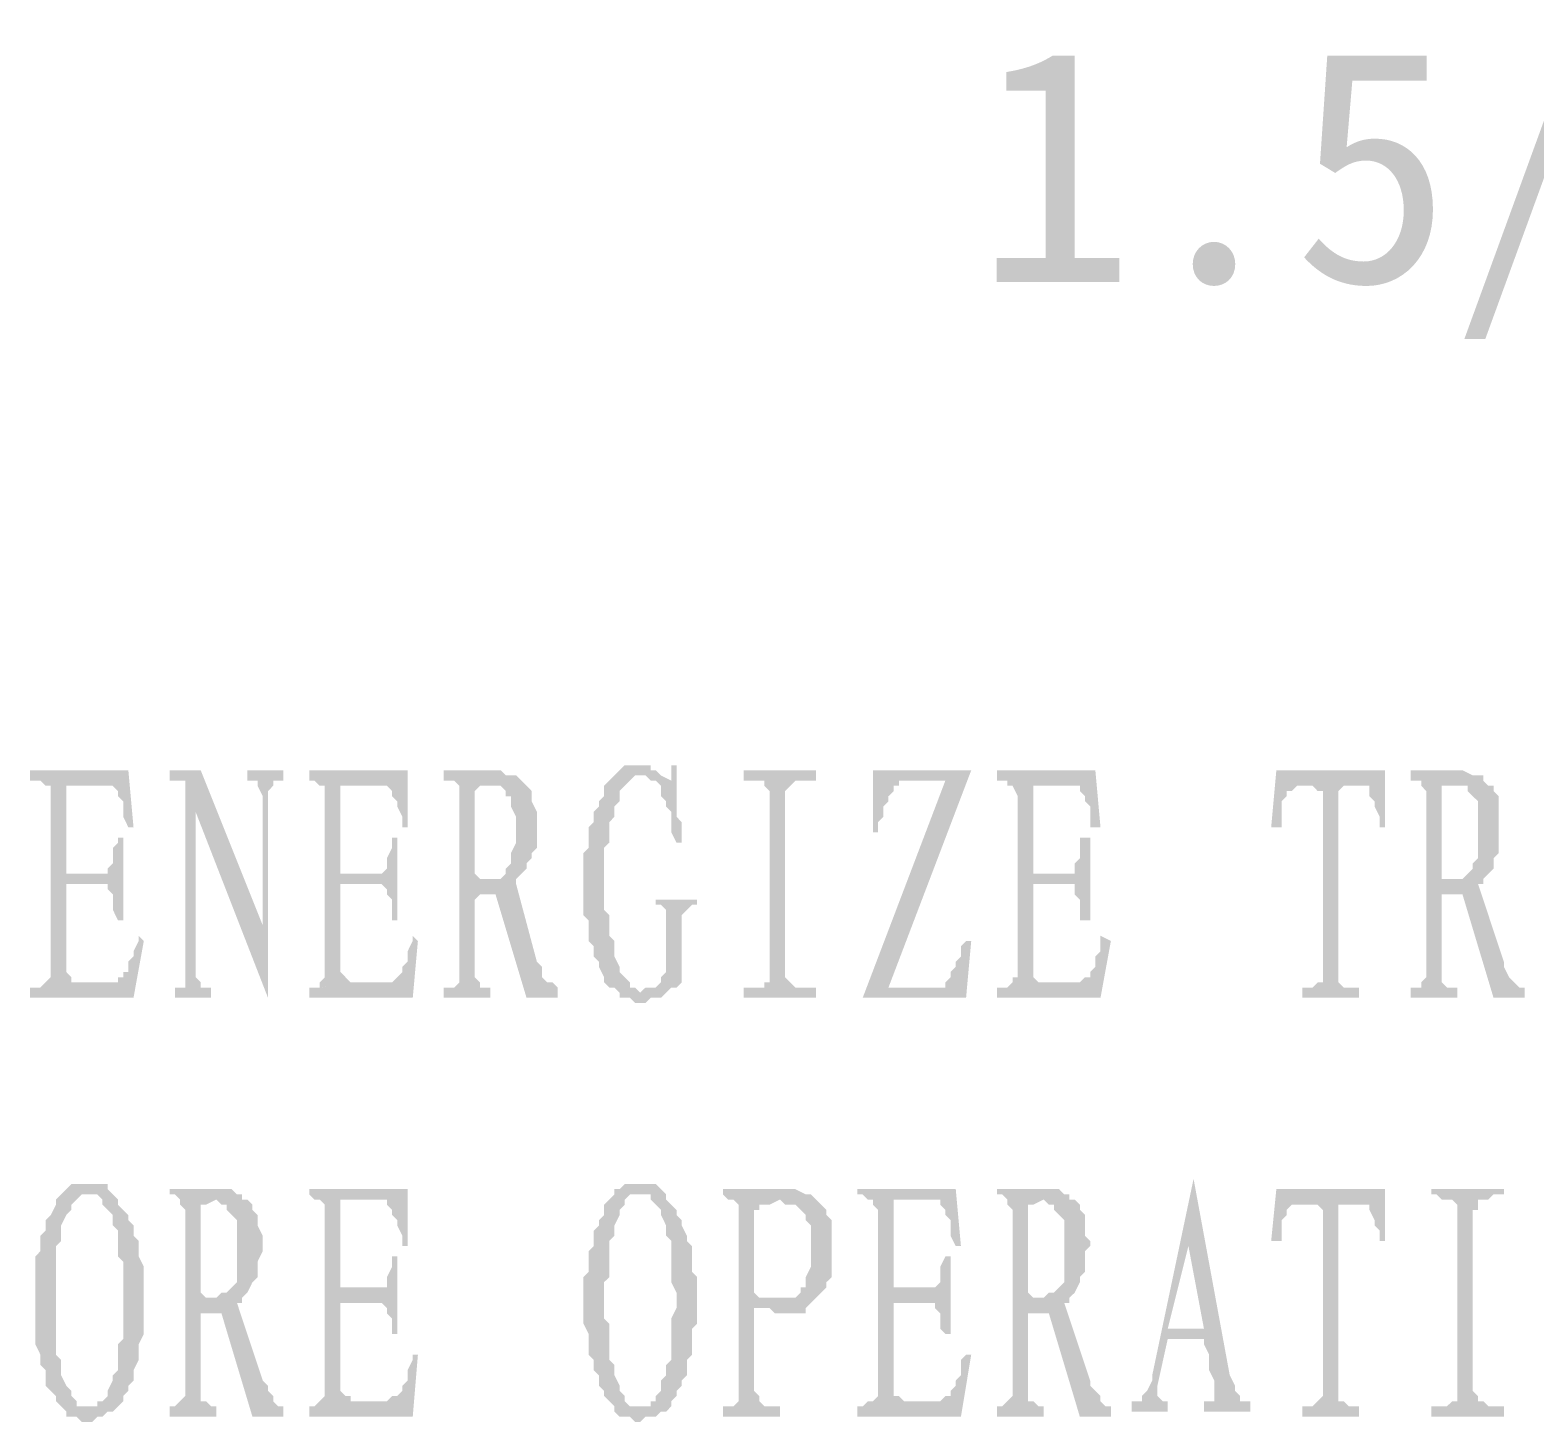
# Model space of a CAD drawing. Header units: millimetres. Extents: x 248233 to 259628, y -181361 to -174035.
# Drawn here: x 259555.97 to 259572.32, y -181131.71 to -181116.6 of the extents above; entities that cross this region are included whole.
import ezdxf

# ---------------------------------------------------------------- set-up
doc = ezdxf.new("R2010")
doc.units = ezdxf.units.MM
doc.header["$LTSCALE"] = 13
doc.layers.add('2', color=3, linetype='Continuous')
doc.styles.add('PDF FangSong', font='simfang.ttf')

msp = doc.modelspace()

# ---------------------------------------------------------------- hatches: boundary and pattern name
at = {"layer": '2', "linetype": 'Continuous', "transparency": 33554559}
for points in [[(259562.601, -181124.582), (259562.544, -181124.582), (259562.432, -181124.582), (259562.376, -181124.638), (259562.32, -181124.694), (259562.264, -181124.75), (259562.207, -181124.806), (259562.207, -181124.919), (259562.151, -181124.975), (259562.151, -181125.031), (259562.095, -181125.087), (259562.095, -181125.143), (259562.095, -181125.2), (259562.039, -181125.256), (259562.039, -181125.312), (259562.039, -181125.368), (259562.039, -181125.48), (259561.983, -181125.537), (259561.983, -181125.593), (259561.983, -181125.705), (259561.983, -181125.761), (259561.983, -181125.874), (259561.983, -181125.93), (259561.983, -181126.042), (259561.983, -181126.098), (259561.983, -181126.211), (259562.039, -181126.267), (259562.039, -181126.323), (259562.039, -181126.435), (259562.039, -181126.491), (259562.095, -181126.548), (259562.095, -181126.604), (259562.095, -181126.66), (259562.151, -181126.716), (259562.151, -181126.772), (259562.207, -181126.885), (259562.207, -181126.941), (259562.264, -181126.997), (259562.32, -181126.997), (259562.376, -181127.053), (259562.376, -181127.109), (259562.432, -181127.109), (259562.488, -181127.109), (259562.544, -181127.165), (259562.601, -181127.165), (259562.657, -181127.165), (259562.713, -181127.109), (259562.769, -181127.109), (259562.825, -181127.109), (259562.881, -181127.053), (259562.601, -181127.053), (259562.544, -181126.997), (259562.488, -181126.997), (259562.488, -181126.941), (259562.432, -181126.885), (259562.376, -181126.828), (259562.376, -181126.772), (259562.32, -181126.66), (259562.32, -181126.548), (259562.32, -181126.491), (259562.264, -181126.435), (259562.264, -181126.379), (259562.264, -181126.323), (259562.264, -181126.211), (259562.207, -181126.154), (259562.207, -181126.098), (259562.207, -181125.986), (259562.207, -181125.93), (259562.207, -181125.817), (259562.207, -181125.761), (259562.207, -181125.649), (259562.207, -181125.593), (259562.207, -181125.48), (259562.264, -181125.424), (259562.264, -181125.368), (259562.264, -181125.256), (259562.264, -181125.2), (259562.32, -181125.143), (259562.32, -181125.087), (259562.32, -181125.031), (259562.376, -181124.975), (259562.376, -181124.863), (259562.432, -181124.806), (259562.488, -181124.75), (259562.544, -181124.694), (259562.601, -181124.694), (259562.825, -181124.694), (259562.769, -181124.638), (259562.713, -181124.638), (259562.713, -181124.582), (259562.657, -181124.582)], [(259562.994, -181124.582), (259562.937, -181124.582), (259562.937, -181124.638), (259562.937, -181124.75), (259562.825, -181124.806), (259562.825, -181124.863), (259562.825, -181124.919), (259562.881, -181124.975), (259562.881, -181125.031), (259562.937, -181125.087), (259562.937, -181125.2), (259562.937, -181125.312), (259562.994, -181125.424), (259563.05, -181125.424), (259563.05, -181125.368), (259563.05, -181125.256), (259563.05, -181125.2), (259562.994, -181125.143), (259562.994, -181125.031), (259562.994, -181124.975), (259562.994, -181124.919), (259562.994, -181124.863), (259562.994, -181124.806), (259562.994, -181124.75), (259562.994, -181124.638)], [(259557.04, -181124.638), (259555.973, -181124.638), (259555.973, -181124.75), (259556.029, -181124.75), (259556.085, -181124.75), (259556.141, -181124.806), (259556.871, -181124.806), (259556.928, -181124.863), (259556.928, -181124.919), (259556.984, -181124.975), (259556.984, -181125.031), (259556.984, -181125.143), (259557.04, -181125.256), (259557.096, -181125.256)], [(259557.826, -181124.638), (259557.489, -181124.638), (259557.489, -181124.75), (259557.546, -181124.75), (259557.602, -181124.75), (259557.658, -181124.75), (259557.658, -181124.919), (259557.77, -181125.087), (259558.557, -181127.109), (259558.5, -181126.323)], [(259558.725, -181124.638), (259558.332, -181124.638), (259558.332, -181124.75), (259558.388, -181124.75), (259558.444, -181124.75), (259558.444, -181124.806), (259558.5, -181124.919), (259558.5, -181126.323), (259558.557, -181127.109), (259558.557, -181124.863), (259558.613, -181124.806), (259558.613, -181124.75), (259558.669, -181124.75), (259558.725, -181124.75)], [(259560.073, -181124.638), (259559.006, -181124.638), (259559.006, -181124.75), (259559.062, -181124.75), (259559.118, -181124.806), (259559.848, -181124.806), (259559.904, -181124.863), (259559.904, -181124.919), (259559.961, -181124.975), (259559.961, -181125.031), (259560.017, -181125.143), (259560.017, -181125.256), (259560.073, -181125.256)], [(259561.028, -181124.638), (259560.466, -181124.638), (259560.466, -181124.75), (259560.522, -181124.75), (259560.579, -181124.75), (259560.635, -181124.806), (259560.635, -181124.863), (259560.635, -181126.885), (259560.635, -181126.941), (259560.579, -181126.997), (259560.466, -181126.997), (259560.466, -181127.109), (259560.972, -181127.109), (259560.972, -181126.997), (259560.916, -181126.997), (259560.859, -181126.997), (259560.859, -181126.941), (259560.803, -181126.885), (259560.803, -181126.042), (259560.859, -181125.986), (259560.916, -181125.986), (259560.972, -181125.986), (259561.028, -181125.986), (259561.253, -181125.874), (259560.972, -181125.817), (259560.916, -181125.817), (259560.859, -181125.817), (259560.803, -181125.761), (259560.803, -181124.863), (259560.859, -181124.806), (259560.916, -181124.806), (259560.972, -181124.806), (259561.365, -181124.806), (259561.309, -181124.75), (259561.253, -181124.694), (259561.196, -181124.694), (259561.14, -181124.694), (259561.084, -181124.638)], [(259562.825, -181124.694), (259562.6, -181124.694), (259562.657, -181124.694), (259562.713, -181124.75), (259562.769, -181124.75), (259562.825, -181124.806), (259562.937, -181124.75)], [(259564.51, -181124.638), (259563.724, -181124.638), (259563.724, -181124.75), (259563.836, -181124.75), (259563.892, -181124.75), (259563.948, -181124.75), (259563.948, -181124.806), (259564.005, -181124.863), (259564.005, -181124.919), (259564.005, -181126.885), (259564.005, -181126.941), (259563.948, -181126.941), (259563.948, -181126.997), (259563.892, -181126.997), (259563.78, -181126.997), (259563.724, -181126.997), (259563.724, -181127.109), (259564.51, -181127.109), (259564.51, -181126.997), (259564.454, -181126.997), (259564.398, -181126.997), (259564.342, -181126.997), (259564.285, -181126.997), (259564.229, -181126.941), (259564.173, -181126.885), (259564.173, -181124.863), (259564.229, -181124.806), (259564.285, -181124.75), (259564.342, -181124.75), (259564.398, -181124.75), (259564.51, -181124.75)], [(259566.195, -181124.638), (259565.914, -181124.75), (259565.016, -181127.109), (259565.296, -181126.997)], [(259566.195, -181124.638), (259565.128, -181124.638), (259565.128, -181125.312), (259565.184, -181125.312), (259565.184, -181125.2), (259565.24, -181125.143), (259565.24, -181125.031), (259565.296, -181124.975), (259565.296, -181124.919), (259565.353, -181124.863), (259565.353, -181124.806), (259565.409, -181124.806), (259565.409, -181124.75), (259565.914, -181124.75)], [(259567.543, -181124.638), (259566.476, -181124.638), (259566.476, -181124.75), (259566.532, -181124.75), (259566.588, -181124.75), (259566.588, -181124.806), (259567.318, -181124.806), (259567.375, -181124.806), (259567.375, -181124.863), (259567.431, -181124.919), (259567.431, -181124.975), (259567.487, -181125.031), (259567.487, -181125.143), (259567.487, -181125.256), (259567.599, -181125.256)], [(259570.688, -181124.638), (259569.509, -181124.638), (259569.453, -181125.256), (259569.565, -181125.256), (259569.565, -181125.143), (259569.565, -181125.031), (259569.565, -181124.975), (259569.621, -181124.919), (259569.621, -181124.863), (259569.677, -181124.863), (259569.734, -181124.806), (259569.79, -181124.806)], [(259570.688, -181124.638), (259569.79, -181124.806), (259570.464, -181124.806), (259570.52, -181124.806), (259570.52, -181124.863), (259570.52, -181124.919), (259570.576, -181124.975), (259570.576, -181125.031), (259570.632, -181125.143), (259570.632, -181125.256), (259570.688, -181125.256)], [(259571.475, -181124.638), (259570.969, -181124.638), (259570.969, -181124.75), (259571.026, -181124.75), (259571.082, -181124.75), (259571.082, -181124.806), (259571.138, -181124.863), (259571.138, -181126.885), (259571.082, -181126.941), (259571.082, -181126.997), (259571.026, -181126.997), (259570.969, -181126.997), (259570.969, -181127.109), (259571.475, -181127.109), (259571.475, -181126.997), (259571.419, -181126.997), (259571.363, -181126.997), (259571.306, -181126.941), (259571.306, -181126.885), (259571.306, -181126.042), (259571.306, -181125.986), (259571.363, -181125.986), (259571.419, -181125.986), (259571.531, -181125.986), (259571.7, -181125.874), (259571.756, -181125.874), (259571.419, -181125.817), (259571.363, -181125.817), (259571.306, -181125.817), (259571.306, -181125.761), (259571.306, -181124.863), (259571.306, -181124.806), (259571.363, -181124.806), (259571.475, -181124.806), (259571.812, -181124.806), (259571.756, -181124.75), (259571.756, -181124.694), (259571.7, -181124.694), (259571.643, -181124.694), (259571.531, -181124.638)], [(259556.141, -181124.806), (259556.197, -181124.806), (259556.197, -181124.919), (259556.197, -181126.885), (259556.141, -181126.941), (259556.085, -181126.997), (259556.534, -181126.941), (259556.478, -181126.941), (259556.422, -181126.941), (259556.422, -181126.885), (259556.366, -181126.828), (259556.366, -181125.874), (259556.815, -181125.874), (259556.366, -181125.761), (259556.366, -181124.806), (259556.871, -181124.806)], [(259559.118, -181124.806), (259559.174, -181124.806), (259559.174, -181124.919), (259559.174, -181126.885), (259559.118, -181126.941), (259559.118, -181126.997), (259559.567, -181126.941), (259559.455, -181126.941), (259559.399, -181126.885), (259559.343, -181126.828), (259559.343, -181125.874), (259559.792, -181125.874), (259559.343, -181125.761), (259559.343, -181124.806), (259559.848, -181124.806)], [(259561.365, -181124.806), (259560.972, -181124.806), (259561.028, -181124.806), (259561.084, -181124.806), (259561.14, -181124.863), (259561.14, -181124.919), (259561.196, -181124.919), (259561.196, -181124.975), (259561.196, -181125.031), (259561.252, -181125.143), (259561.252, -181125.2), (259561.252, -181125.312), (259561.252, -181125.368), (259561.252, -181125.424), (259561.196, -181125.537), (259561.196, -181125.593), (259561.196, -181125.649), (259561.14, -181125.705), (259561.14, -181125.761), (259561.084, -181125.817), (259561.028, -181125.817), (259560.972, -181125.817), (259561.252, -181125.874), (259561.252, -181125.817), (259561.309, -181125.761), (259561.365, -181125.705), (259561.365, -181125.649), (259561.421, -181125.593), (259561.421, -181125.537), (259561.477, -181125.48), (259561.477, -181125.424), (259561.477, -181125.312), (259561.477, -181125.256), (259561.477, -181125.143), (259561.477, -181125.087), (259561.421, -181124.975), (259561.421, -181124.919), (259561.421, -181124.863)], [(259566.588, -181124.806), (259566.644, -181124.806), (259566.701, -181124.919), (259566.701, -181126.885), (259566.644, -181126.885), (259566.644, -181126.941), (259566.588, -181126.997), (259567.038, -181126.941), (259566.981, -181126.941), (259566.925, -181126.941), (259566.869, -181126.885), (259566.869, -181126.828), (259566.869, -181125.874), (259567.262, -181125.874), (259566.869, -181125.761), (259566.869, -181124.806), (259567.318, -181124.806)], [(259569.79, -181124.806), (259569.846, -181124.806), (259569.902, -181124.806), (259569.958, -181124.863), (259570.014, -181124.863), (259570.014, -181126.885), (259570.014, -181126.941), (259569.958, -181126.941), (259569.902, -181126.997), (259569.846, -181126.997), (259569.79, -181126.997), (259569.79, -181127.109), (259570.408, -181127.109), (259570.408, -181126.997), (259570.351, -181126.997), (259570.295, -181126.997), (259570.239, -181126.997), (259570.183, -181126.941), (259570.183, -181126.885), (259570.183, -181124.863), (259570.239, -181124.806), (259570.295, -181124.806), (259570.408, -181124.806), (259570.464, -181124.806)], [(259571.812, -181124.806), (259571.475, -181124.806), (259571.531, -181124.806), (259571.587, -181124.806), (259571.587, -181124.863), (259571.643, -181124.919), (259571.7, -181124.975), (259571.7, -181125.031), (259571.7, -181125.143), (259571.7, -181125.2), (259571.7, -181125.312), (259571.7, -181125.368), (259571.7, -181125.424), (259571.7, -181125.537), (259571.7, -181125.593), (259571.643, -181125.649), (259571.643, -181125.705), (259571.587, -181125.761), (259571.531, -181125.817), (259571.475, -181125.817), (259571.419, -181125.817), (259571.756, -181125.874), (259571.756, -181125.817), (259571.812, -181125.761), (259571.868, -181125.705), (259571.868, -181125.649), (259571.868, -181125.593), (259571.924, -181125.537), (259571.924, -181125.48), (259571.924, -181125.424), (259571.924, -181125.312), (259571.924, -181125.256), (259571.924, -181125.143), (259571.924, -181125.087), (259571.924, -181124.975), (259571.924, -181124.919), (259571.868, -181124.863), (259571.868, -181124.806)], [(259557.658, -181124.919), (259557.658, -181126.885), (259557.658, -181126.941), (259557.658, -181126.997), (259557.602, -181126.997), (259557.546, -181126.997), (259557.546, -181127.109), (259557.939, -181127.109), (259557.939, -181126.997), (259557.883, -181126.997), (259557.826, -181126.997), (259557.826, -181126.941), (259557.77, -181126.885), (259557.77, -181125.087)], [(259556.984, -181125.368), (259556.928, -181125.368), (259556.928, -181125.424), (259556.872, -181125.48), (259556.872, -181125.593), (259556.872, -181125.649), (259556.815, -181125.705), (259556.815, -181125.761), (259556.366, -181125.761), (259556.815, -181125.874), (259556.815, -181125.93), (259556.872, -181125.986), (259556.872, -181126.042), (259556.872, -181126.154), (259556.928, -181126.267), (259556.984, -181126.267)], [(259559.961, -181125.368), (259559.904, -181125.368), (259559.904, -181125.424), (259559.904, -181125.48), (259559.848, -181125.593), (259559.848, -181125.649), (259559.848, -181125.705), (259559.792, -181125.761), (259559.343, -181125.761), (259559.792, -181125.874), (259559.848, -181125.93), (259559.848, -181125.986), (259559.904, -181126.042), (259559.904, -181126.154), (259559.904, -181126.267), (259559.961, -181126.267)], [(259567.487, -181125.368), (259567.375, -181125.368), (259567.375, -181125.424), (259567.375, -181125.48), (259567.375, -181125.593), (259567.319, -181125.649), (259567.319, -181125.705), (259567.319, -181125.761), (259566.869, -181125.761), (259567.262, -181125.874), (259567.319, -181125.874), (259567.319, -181125.93), (259567.319, -181125.986), (259567.375, -181126.042), (259567.375, -181126.154), (259567.375, -181126.267), (259567.487, -181126.267)], [(259561.252, -181125.874), (259561.028, -181125.986), (259561.365, -181127.109), (259561.702, -181127.109), (259561.702, -181126.997), (259561.646, -181126.941), (259561.589, -181126.941), (259561.533, -181126.885), (259561.533, -181126.772), (259561.477, -181126.716)], [(259571.7, -181125.874), (259571.531, -181125.986), (259571.868, -181127.109), (259572.205, -181127.109), (259572.205, -181126.997), (259572.149, -181126.997), (259572.093, -181126.941), (259572.037, -181126.885), (259571.98, -181126.772), (259571.98, -181126.716)], [(259563.218, -181126.042), (259562.769, -181126.042), (259562.769, -181126.098), (259562.825, -181126.098), (259562.881, -181126.154), (259562.881, -181126.211), (259562.881, -181126.323), (259562.881, -181126.435), (259562.881, -181126.548), (259562.881, -181126.604), (259562.881, -181126.716), (259562.881, -181126.772), (259562.881, -181126.828), (259562.825, -181126.885), (259562.825, -181126.941), (259562.769, -181126.997), (259562.713, -181126.997), (259562.657, -181126.997), (259562.6, -181127.053), (259562.881, -181127.053), (259562.937, -181126.997), (259562.994, -181126.997), (259563.05, -181126.941), (259563.05, -181126.885), (259563.05, -181126.267), (259563.05, -181126.211), (259563.106, -181126.154), (259563.162, -181126.098), (259563.218, -181126.098)], [(259557.152, -181126.435), (259557.152, -181126.491), (259557.096, -181126.604), (259557.096, -181126.66), (259557.04, -181126.716), (259557.04, -181126.772), (259557.04, -181126.828), (259556.984, -181126.828), (259556.984, -181126.885), (259556.928, -181126.885), (259556.928, -181126.941), (259556.871, -181126.941), (259556.815, -181126.941), (259556.703, -181126.941), (259556.647, -181126.941), (259556.534, -181126.941), (259556.085, -181126.997), (259556.029, -181126.997), (259555.973, -181126.997), (259555.973, -181127.109), (259557.096, -181127.109), (259557.208, -181126.491)], [(259560.129, -181126.435), (259560.129, -181126.491), (259560.073, -181126.604), (259560.073, -181126.66), (259560.073, -181126.716), (259560.017, -181126.772), (259560.017, -181126.828), (259559.961, -181126.885), (259559.905, -181126.941), (259559.848, -181126.941), (259559.792, -181126.941), (259559.736, -181126.941), (259559.624, -181126.941), (259559.568, -181126.941), (259559.118, -181126.997), (259559.062, -181126.997), (259559.006, -181126.997), (259559.006, -181127.109), (259560.129, -181127.109), (259560.185, -181126.491)], [(259566.195, -181126.491), (259566.139, -181126.491), (259566.083, -181126.548), (259566.083, -181126.66), (259566.027, -181126.716), (259566.027, -181126.772), (259565.971, -181126.828), (259565.971, -181126.885), (259565.914, -181126.941), (259565.914, -181126.997), (259565.296, -181126.997), (259565.016, -181127.109), (259566.139, -181127.109)], [(259567.599, -181126.435), (259567.599, -181126.491), (259567.599, -181126.604), (259567.543, -181126.66), (259567.543, -181126.716), (259567.543, -181126.772), (259567.487, -181126.828), (259567.487, -181126.885), (259567.431, -181126.885), (259567.375, -181126.941), (259567.319, -181126.941), (259567.262, -181126.941), (259567.206, -181126.941), (259567.094, -181126.941), (259567.038, -181126.941), (259566.588, -181126.997), (259566.532, -181126.997), (259566.476, -181126.997), (259566.476, -181127.109), (259567.599, -181127.109), (259567.712, -181126.491)], [(259556.647, -181129.131), (259556.591, -181129.131), (259556.534, -181129.131), (259556.478, -181129.131), (259556.422, -181129.131), (259556.366, -181129.187), (259556.31, -181129.244), (259556.254, -181129.3), (259556.254, -181129.356), (259556.197, -181129.468), (259556.141, -181129.524), (259556.141, -181129.581), (259556.141, -181129.637), (259556.085, -181129.693), (259556.085, -181129.805), (259556.085, -181129.861), (259556.029, -181129.918), (259556.029, -181129.974), (259556.029, -181130.086), (259556.029, -181130.142), (259556.029, -181130.255), (259556.029, -181130.311), (259556.029, -181130.367), (259556.029, -181130.423), (259556.029, -181130.535), (259556.029, -181130.592), (259556.029, -181130.648), (259556.029, -181130.76), (259556.029, -181130.816), (259556.029, -181130.872), (259556.085, -181130.985), (259556.085, -181131.041), (259556.085, -181131.097), (259556.141, -181131.153), (259556.141, -181131.209), (259556.141, -181131.322), (259556.197, -181131.378), (259556.254, -181131.434), (259556.254, -181131.49), (259556.31, -181131.546), (259556.647, -181131.546), (259556.591, -181131.546), (259556.534, -181131.546), (259556.478, -181131.546), (259556.478, -181131.49), (259556.422, -181131.434), (259556.422, -181131.378), (259556.366, -181131.322), (259556.31, -181131.209), (259556.31, -181131.153), (259556.31, -181131.097), (259556.31, -181131.041), (259556.254, -181130.985), (259556.254, -181130.872), (259556.254, -181130.816), (259556.254, -181130.76), (259556.254, -181130.648), (259556.254, -181130.592), (259556.254, -181130.479), (259556.254, -181130.367), (259556.254, -181130.255), (259556.254, -181130.198), (259556.254, -181130.142), (259556.254, -181130.03), (259556.254, -181129.974), (259556.254, -181129.861), (259556.254, -181129.805), (259556.31, -181129.749), (259556.31, -181129.693), (259556.31, -181129.637), (259556.31, -181129.581), (259556.366, -181129.468), (259556.422, -181129.412), (259556.422, -181129.356), (259556.478, -181129.3), (259556.534, -181129.244), (259556.591, -181129.244), (259556.871, -181129.244), (259556.815, -181129.187), (259556.815, -181129.131), (259556.759, -181129.131), (259556.703, -181129.131)], [(259562.601, -181129.131), (259562.544, -181129.131), (259562.488, -181129.131), (259562.432, -181129.131), (259562.376, -181129.187), (259562.32, -181129.187), (259562.32, -181129.244), (259562.264, -181129.3), (259562.207, -181129.356), (259562.207, -181129.468), (259562.151, -181129.524), (259562.151, -181129.581), (259562.095, -181129.637), (259562.095, -181129.693), (259562.095, -181129.805), (259562.039, -181129.861), (259562.039, -181129.918), (259562.039, -181129.974), (259562.039, -181130.086), (259561.983, -181130.142), (259561.983, -181130.255), (259561.983, -181130.311), (259561.983, -181130.367), (259561.983, -181130.423), (259561.983, -181130.535), (259561.983, -181130.592), (259561.983, -181130.648), (259562.039, -181130.76), (259562.039, -181130.816), (259562.039, -181130.872), (259562.039, -181130.985), (259562.095, -181131.041), (259562.095, -181131.097), (259562.095, -181131.153), (259562.151, -181131.209), (259562.151, -181131.322), (259562.207, -181131.378), (259562.207, -181131.434), (259562.264, -181131.49), (259562.32, -181131.546), (259562.601, -181131.546), (259562.544, -181131.546), (259562.488, -181131.546), (259562.432, -181131.49), (259562.432, -181131.434), (259562.376, -181131.378), (259562.376, -181131.322), (259562.32, -181131.209), (259562.32, -181131.153), (259562.32, -181131.097), (259562.264, -181131.041), (259562.264, -181130.985), (259562.264, -181130.872), (259562.264, -181130.816), (259562.264, -181130.76), (259562.264, -181130.648), (259562.207, -181130.592), (259562.207, -181130.479), (259562.207, -181130.367), (259562.207, -181130.255), (259562.207, -181130.198), (259562.264, -181130.142), (259562.264, -181130.03), (259562.264, -181129.974), (259562.264, -181129.861), (259562.264, -181129.805), (259562.264, -181129.749), (259562.32, -181129.693), (259562.32, -181129.637), (259562.32, -181129.581), (259562.376, -181129.468), (259562.376, -181129.412), (259562.432, -181129.356), (259562.432, -181129.3), (259562.488, -181129.244), (259562.544, -181129.244), (259562.601, -181129.244), (259562.881, -181129.244), (259562.825, -181129.187), (259562.769, -181129.131), (259562.713, -181129.131), (259562.657, -181129.131)], [(259568.61, -181129.075), (259568.161, -181131.209), (259568.161, -181131.266), (259568.105, -181131.378), (259568.049, -181131.434), (259568.049, -181131.49), (259567.992, -181131.49), (259567.936, -181131.49), (259567.936, -181131.603), (259568.329, -181131.603), (259568.329, -181131.49), (259568.273, -181131.49), (259568.217, -181131.434), (259568.217, -181131.378), (259568.217, -181131.322), (259568.329, -181130.816), (259568.723, -181130.816), (259568.329, -181130.704), (259568.554, -181129.805)], [(259568.61, -181129.075), (259568.554, -181129.805), (259568.723, -181130.704), (259568.329, -181130.704), (259568.723, -181130.816), (259568.723, -181130.872), (259568.779, -181130.985), (259568.779, -181131.041), (259568.779, -181131.097), (259568.779, -181131.153), (259568.835, -181131.266), (259568.835, -181131.322), (259568.835, -181131.378), (259568.835, -181131.434), (259568.835, -181131.49), (259568.779, -181131.49), (259568.723, -181131.49), (259568.723, -181131.603), (259569.228, -181131.603), (259569.228, -181131.49), (259569.172, -181131.49), (259569.116, -181131.49), (259569.116, -181131.434), (259569.06, -181131.378), (259569.06, -181131.322), (259569.003, -181131.209)], [(259556.871, -181129.244), (259556.591, -181129.244), (259556.647, -181129.244), (259556.703, -181129.244), (259556.759, -181129.3), (259556.759, -181129.356), (259556.815, -181129.412), (259556.871, -181129.468), (259556.871, -181129.581), (259556.928, -181129.637), (259556.928, -181129.693), (259556.928, -181129.749), (259556.928, -181129.861), (259556.928, -181129.918), (259556.984, -181129.974), (259556.984, -181130.086), (259556.984, -181130.142), (259556.984, -181130.198), (259556.984, -181130.311), (259556.984, -181130.367), (259556.984, -181130.479), (259556.984, -181130.592), (259556.984, -181130.648), (259556.984, -181130.76), (259556.984, -181130.816), (259556.928, -181130.872), (259556.928, -181130.929), (259556.928, -181131.041), (259556.928, -181131.097), (259556.928, -181131.153), (259556.871, -181131.209), (259556.871, -181131.266), (259556.815, -181131.378), (259556.815, -181131.434), (259556.759, -181131.49), (259556.703, -181131.49), (259556.703, -181131.546), (259556.647, -181131.546), (259556.31, -181131.546), (259556.366, -181131.603), (259556.366, -181131.659), (259556.422, -181131.659), (259556.478, -181131.659), (259556.534, -181131.715), (259556.591, -181131.715), (259556.647, -181131.715), (259556.703, -181131.659), (259556.759, -181131.659), (259556.815, -181131.603), (259556.871, -181131.603), (259556.928, -181131.546), (259556.984, -181131.49), (259556.984, -181131.434), (259557.04, -181131.378), (259557.04, -181131.322), (259557.096, -181131.266), (259557.096, -181131.209), (259557.096, -181131.153), (259557.152, -181131.041), (259557.152, -181130.985), (259557.152, -181130.929), (259557.152, -181130.872), (259557.208, -181130.76), (259557.208, -181130.704), (259557.208, -181130.648), (259557.208, -181130.535), (259557.208, -181130.479), (259557.208, -181130.367), (259557.208, -181130.311), (259557.208, -181130.255), (259557.208, -181130.142), (259557.208, -181130.086), (259557.208, -181130.03), (259557.152, -181129.918), (259557.152, -181129.861), (259557.152, -181129.805), (259557.152, -181129.749), (259557.096, -181129.693), (259557.096, -181129.581), (259557.04, -181129.524), (259557.04, -181129.468), (259556.984, -181129.412), (259556.928, -181129.356), (259556.928, -181129.3)], [(259557.995, -181129.187), (259557.489, -181129.187), (259557.489, -181129.244), (259557.546, -181129.244), (259557.602, -181129.3), (259557.602, -181129.356), (259557.658, -181129.412), (259557.658, -181131.434), (259557.602, -181131.49), (259557.546, -181131.546), (259557.489, -181131.546), (259557.489, -181131.659), (259557.995, -181131.659), (259557.995, -181131.546), (259557.939, -181131.546), (259557.883, -181131.49), (259557.826, -181131.49), (259557.826, -181131.378), (259557.826, -181130.592), (259557.826, -181130.535), (259557.883, -181130.535), (259557.939, -181130.535), (259558.051, -181130.535), (259558.22, -181130.423), (259558.276, -181130.423), (259557.939, -181130.367), (259557.883, -181130.367), (259557.826, -181130.311), (259557.826, -181130.255), (259557.826, -181129.412), (259557.826, -181129.356), (259557.883, -181129.356), (259557.995, -181129.3), (259558.332, -181129.3), (259558.276, -181129.3), (259558.276, -181129.244), (259558.22, -181129.244), (259558.163, -181129.187), (259558.051, -181129.187)], [(259558.332, -181129.3), (259557.995, -181129.3), (259558.051, -181129.356), (259558.107, -181129.356), (259558.107, -181129.412), (259558.163, -181129.468), (259558.219, -181129.524), (259558.219, -181129.581), (259558.219, -181129.637), (259558.219, -181129.749), (259558.219, -181129.861), (259558.219, -181129.918), (259558.219, -181129.974), (259558.219, -181130.086), (259558.219, -181130.142), (259558.219, -181130.198), (259558.163, -181130.255), (259558.107, -181130.311), (259558.051, -181130.311), (259557.995, -181130.367), (259557.939, -181130.367), (259558.276, -181130.423), (259558.276, -181130.367), (259558.332, -181130.311), (259558.388, -181130.198), (259558.444, -181130.142), (259558.444, -181130.086), (259558.444, -181130.03), (259558.444, -181129.974), (259558.5, -181129.861), (259558.5, -181129.805), (259558.5, -181129.749), (259558.5, -181129.693), (259558.444, -181129.581), (259558.444, -181129.524), (259558.444, -181129.468), (259558.388, -181129.412), (259558.388, -181129.356)], [(259560.073, -181129.187), (259559.006, -181129.187), (259559.006, -181129.244), (259559.062, -181129.3), (259559.118, -181129.3), (259559.848, -181129.3), (259559.848, -181129.356), (259559.904, -181129.412), (259559.904, -181129.468), (259559.961, -181129.524), (259559.961, -181129.581), (259560.017, -181129.693), (259560.017, -181129.805), (259560.073, -181129.805)], [(259559.118, -181129.3), (259559.174, -181129.356), (259559.174, -181129.412), (259559.174, -181131.378), (259559.174, -181131.434), (259559.118, -181131.49), (259559.567, -181131.49), (259559.455, -181131.49), (259559.455, -181131.434), (259559.399, -181131.434), (259559.343, -181131.378), (259559.343, -181130.423), (259559.792, -181130.423), (259559.343, -181130.255), (259559.343, -181129.3), (259559.848, -181129.3)], [(259562.881, -181129.244), (259562.6, -181129.244), (259562.657, -181129.244), (259562.713, -181129.244), (259562.713, -181129.3), (259562.769, -181129.356), (259562.825, -181129.412), (259562.825, -181129.468), (259562.881, -181129.581), (259562.881, -181129.637), (259562.881, -181129.693), (259562.937, -181129.749), (259562.937, -181129.861), (259562.937, -181129.918), (259562.937, -181129.974), (259562.937, -181130.086), (259562.937, -181130.142), (259562.937, -181130.198), (259562.994, -181130.311), (259562.994, -181130.367), (259562.994, -181130.479), (259562.937, -181130.592), (259562.937, -181130.648), (259562.937, -181130.76), (259562.937, -181130.816), (259562.937, -181130.872), (259562.937, -181130.929), (259562.937, -181131.041), (259562.881, -181131.097), (259562.881, -181131.153), (259562.881, -181131.209), (259562.825, -181131.266), (259562.825, -181131.378), (259562.769, -181131.434), (259562.769, -181131.49), (259562.713, -181131.49), (259562.713, -181131.546), (259562.657, -181131.546), (259562.6, -181131.546), (259562.32, -181131.546), (259562.32, -181131.603), (259562.376, -181131.659), (259562.432, -181131.659), (259562.488, -181131.659), (259562.544, -181131.715), (259562.6, -181131.715), (259562.657, -181131.659), (259562.713, -181131.659), (259562.769, -181131.659), (259562.825, -181131.603), (259562.881, -181131.603), (259562.937, -181131.546), (259562.937, -181131.49), (259562.994, -181131.434), (259562.994, -181131.378), (259563.05, -181131.322), (259563.05, -181131.266), (259563.106, -181131.209), (259563.106, -181131.153), (259563.106, -181131.041), (259563.162, -181130.985), (259563.162, -181130.929), (259563.162, -181130.872), (259563.162, -181130.76), (259563.162, -181130.704), (259563.218, -181130.648), (259563.218, -181130.535), (259563.218, -181130.479), (259563.218, -181130.367), (259563.218, -181130.311), (259563.218, -181130.255), (259563.218, -181130.142), (259563.162, -181130.086), (259563.162, -181130.03), (259563.162, -181129.918), (259563.162, -181129.861), (259563.162, -181129.805), (259563.106, -181129.749), (259563.106, -181129.693), (259563.05, -181129.581), (259563.05, -181129.524), (259562.994, -181129.468), (259562.994, -181129.412), (259562.937, -181129.356), (259562.881, -181129.3)], [(259564.117, -181129.187), (259563.499, -181129.187), (259563.499, -181129.244), (259563.555, -181129.3), (259563.612, -181129.3), (259564.117, -181129.3), (259564.173, -181129.356), (259564.229, -181129.356), (259564.285, -181129.356), (259564.342, -181129.412), (259564.398, -181129.468), (259564.398, -181129.524), (259564.454, -181129.581), (259564.454, -181129.637), (259564.454, -181129.749), (259564.454, -181129.805), (259564.454, -181129.918), (259564.454, -181129.974), (259564.454, -181130.03), (259564.398, -181130.142), (259564.398, -181130.198), (259564.398, -181130.255), (259564.342, -181130.255), (259564.342, -181130.311), (259564.285, -181130.367), (259564.229, -181130.367), (259564.173, -181130.367), (259564.117, -181130.367), (259564.454, -181130.423), (259564.51, -181130.367), (259564.566, -181130.311), (259564.622, -181130.255), (259564.622, -181130.198), (259564.679, -181130.142), (259564.679, -181130.086), (259564.679, -181129.974), (259564.679, -181129.918), (259564.679, -181129.805), (259564.679, -181129.693), (259564.679, -181129.637), (259564.679, -181129.581), (259564.679, -181129.524), (259564.622, -181129.468), (259564.622, -181129.412), (259564.566, -181129.356), (259564.51, -181129.3), (259564.454, -181129.244), (259564.398, -181129.244), (259564.285, -181129.187), (259564.229, -181129.187), (259564.173, -181129.187)], [(259563.612, -181129.3), (259563.668, -181129.356), (259563.668, -181129.412), (259563.668, -181131.434), (259563.668, -181131.49), (259563.612, -181131.546), (259563.555, -181131.546), (259563.499, -181131.546), (259563.499, -181131.659), (259564.117, -181131.659), (259564.117, -181131.546), (259564.061, -181131.546), (259564.005, -181131.546), (259563.949, -181131.546), (259563.892, -181131.49), (259563.892, -181131.434), (259563.836, -181131.378), (259563.836, -181130.479), (259564.454, -181130.423), (259564.117, -181130.367), (259564.061, -181130.367), (259564.005, -181130.367), (259563.949, -181130.367), (259563.892, -181130.367), (259563.836, -181130.311), (259563.836, -181129.412), (259563.892, -181129.412), (259563.892, -181129.356), (259563.949, -181129.356), (259564.005, -181129.356), (259564.117, -181129.3)], [(259566.027, -181129.187), (259564.959, -181129.187), (259564.959, -181129.244), (259565.016, -181129.244), (259565.072, -181129.3), (259565.128, -181129.3), (259565.858, -181129.3), (259565.858, -181129.356), (259565.914, -181129.412), (259565.914, -181129.468), (259565.97, -181129.524), (259565.97, -181129.581), (259565.97, -181129.693), (259566.027, -181129.805), (259566.083, -181129.805)], [(259565.128, -181129.3), (259565.128, -181129.356), (259565.184, -181129.412), (259565.184, -181131.378), (259565.184, -181131.434), (259565.128, -181131.49), (259565.072, -181131.49), (259565.521, -181131.49), (259565.465, -181131.49), (259565.409, -181131.434), (259565.353, -181131.434), (259565.353, -181131.378), (259565.353, -181130.423), (259565.802, -181130.423), (259565.353, -181130.255), (259565.353, -181129.3), (259565.858, -181129.3)], [(259566.981, -181129.187), (259566.476, -181129.187), (259566.476, -181129.244), (259566.532, -181129.244), (259566.588, -181129.3), (259566.588, -181129.356), (259566.644, -181129.412), (259566.644, -181131.434), (259566.588, -181131.49), (259566.532, -181131.546), (259566.476, -181131.546), (259566.476, -181131.659), (259566.981, -181131.659), (259566.981, -181131.546), (259566.925, -181131.546), (259566.869, -181131.49), (259566.813, -181131.49), (259566.813, -181131.378), (259566.813, -181130.592), (259566.813, -181130.535), (259566.869, -181130.535), (259566.925, -181130.535), (259567.038, -181130.535), (259567.206, -181130.423), (259567.262, -181130.423), (259566.925, -181130.367), (259566.869, -181130.367), (259566.813, -181130.311), (259566.813, -181130.255), (259566.813, -181129.412), (259566.813, -181129.356), (259566.869, -181129.356), (259566.981, -181129.3), (259567.318, -181129.3), (259567.262, -181129.3), (259567.262, -181129.244), (259567.206, -181129.244), (259567.15, -181129.187), (259567.038, -181129.187)], [(259567.319, -181129.3), (259566.982, -181129.3), (259567.038, -181129.356), (259567.094, -181129.356), (259567.094, -181129.412), (259567.15, -181129.468), (259567.206, -181129.524), (259567.206, -181129.581), (259567.206, -181129.637), (259567.206, -181129.749), (259567.206, -181129.861), (259567.206, -181129.918), (259567.206, -181129.974), (259567.206, -181130.086), (259567.206, -181130.142), (259567.206, -181130.198), (259567.15, -181130.255), (259567.094, -181130.311), (259567.038, -181130.311), (259566.982, -181130.367), (259566.925, -181130.367), (259567.262, -181130.423), (259567.262, -181130.367), (259567.319, -181130.311), (259567.375, -181130.198), (259567.375, -181130.142), (259567.431, -181130.086), (259567.431, -181130.03), (259567.431, -181129.974), (259567.431, -181129.861), (259567.487, -181129.805), (259567.487, -181129.749), (259567.431, -181129.693), (259567.431, -181129.581), (259567.431, -181129.524), (259567.431, -181129.468), (259567.375, -181129.412), (259567.375, -181129.356)], [(259570.688, -181129.187), (259569.509, -181129.187), (259569.453, -181129.749), (259569.565, -181129.749), (259569.565, -181129.637), (259569.565, -181129.581), (259569.565, -181129.524), (259569.621, -181129.468), (259569.621, -181129.412), (259569.677, -181129.356), (259569.734, -181129.356), (259569.79, -181129.356)], [(259570.688, -181129.187), (259569.79, -181129.356), (259570.464, -181129.356), (259570.52, -181129.356), (259570.52, -181129.412), (259570.576, -181129.524), (259570.576, -181129.581), (259570.632, -181129.637), (259570.632, -181129.749), (259570.688, -181129.749)], [(259571.98, -181129.187), (259571.194, -181129.187), (259571.194, -181129.244), (259571.25, -181129.244), (259571.306, -181129.3), (259571.362, -181129.3), (259571.419, -181129.3), (259571.475, -181129.356), (259571.475, -181129.412), (259571.475, -181131.434), (259571.475, -181131.49), (259571.419, -181131.49), (259571.362, -181131.546), (259571.306, -181131.546), (259571.194, -181131.546), (259571.194, -181131.659), (259571.98, -181131.659), (259571.98, -181131.546), (259571.868, -181131.546), (259571.812, -181131.546), (259571.756, -181131.49), (259571.699, -181131.49), (259571.699, -181131.434), (259571.643, -181131.378), (259571.643, -181129.412), (259571.699, -181129.412), (259571.699, -181129.356), (259571.699, -181129.3), (259571.756, -181129.3), (259571.812, -181129.3), (259571.868, -181129.244), (259571.98, -181129.244)], [(259569.79, -181129.356), (259569.846, -181129.356), (259569.902, -181129.356), (259569.958, -181129.356), (259570.014, -181129.412), (259570.014, -181131.434), (259569.958, -181131.49), (259569.902, -181131.546), (259569.846, -181131.546), (259569.79, -181131.546), (259569.79, -181131.659), (259570.408, -181131.659), (259570.408, -181131.546), (259570.351, -181131.546), (259570.295, -181131.546), (259570.239, -181131.49), (259570.183, -181131.49), (259570.183, -181131.434), (259570.183, -181129.412), (259570.183, -181129.356), (259570.239, -181129.356), (259570.295, -181129.356), (259570.408, -181129.356), (259570.464, -181129.356)], [(259559.961, -181129.918), (259559.904, -181129.918), (259559.904, -181130.03), (259559.848, -181130.142), (259559.848, -181130.198), (259559.848, -181130.255), (259559.792, -181130.255), (259559.343, -181130.255), (259559.792, -181130.423), (259559.848, -181130.479), (259559.848, -181130.535), (259559.904, -181130.592), (259559.904, -181130.704), (259559.904, -181130.76), (259559.961, -181130.76)], [(259565.971, -181129.918), (259565.914, -181129.918), (259565.858, -181130.03), (259565.858, -181130.142), (259565.858, -181130.198), (259565.802, -181130.255), (259565.353, -181130.255), (259565.802, -181130.423), (259565.802, -181130.479), (259565.858, -181130.535), (259565.858, -181130.592), (259565.858, -181130.704), (259565.914, -181130.76), (259565.971, -181130.76)], [(259558.22, -181130.423), (259558.051, -181130.535), (259558.388, -181131.659), (259558.725, -181131.659), (259558.725, -181131.546), (259558.669, -181131.546), (259558.613, -181131.49), (259558.613, -181131.434), (259558.557, -181131.378), (259558.557, -181131.322), (259558.5, -181131.266)], [(259564.454, -181130.423), (259563.836, -181130.479), (259563.949, -181130.479), (259564.005, -181130.479), (259564.061, -181130.535), (259564.117, -181130.535), (259564.173, -181130.535), (259564.229, -181130.535), (259564.286, -181130.535), (259564.342, -181130.535), (259564.398, -181130.535), (259564.398, -181130.479)], [(259567.206, -181130.423), (259567.038, -181130.535), (259567.375, -181131.659), (259567.712, -181131.659), (259567.712, -181131.546), (259567.655, -181131.546), (259567.599, -181131.49), (259567.599, -181131.434), (259567.543, -181131.378), (259567.487, -181131.322), (259567.487, -181131.266)], [(259560.129, -181130.985), (259560.129, -181131.041), (259560.073, -181131.153), (259560.073, -181131.209), (259560.073, -181131.266), (259560.017, -181131.322), (259560.017, -181131.378), (259559.961, -181131.434), (259559.905, -181131.434), (259559.848, -181131.49), (259559.792, -181131.49), (259559.736, -181131.49), (259559.624, -181131.49), (259559.568, -181131.49), (259559.118, -181131.49), (259559.062, -181131.546), (259559.006, -181131.546), (259559.006, -181131.659), (259560.129, -181131.659), (259560.185, -181130.985)], [(259566.139, -181130.985), (259566.083, -181131.041), (259566.083, -181131.153), (259566.083, -181131.209), (259566.027, -181131.266), (259566.027, -181131.322), (259565.97, -181131.378), (259565.97, -181131.434), (259565.914, -181131.434), (259565.858, -181131.49), (259565.802, -181131.49), (259565.69, -181131.49), (259565.633, -181131.49), (259565.521, -181131.49), (259565.072, -181131.49), (259565.016, -181131.546), (259564.959, -181131.546), (259564.959, -181131.659), (259566.083, -181131.659), (259566.195, -181130.985)]]:
    msp.add_hatch(color=256, dxfattribs=at).paths.add_polyline_path(points)

# ---------------------------------------------------------------- texts
at = {"layer": '2', "linetype": 'Continuous', "insert": (259566.247, -181119.953), "char_height": 2.53409, "attachment_point": 7, "style": 'PDF FangSong'}
msp.add_mtext('{\\W0.99963;1.5/30/10 kV}', dxfattribs=at)

doc.saveas('drawing.dxf')
